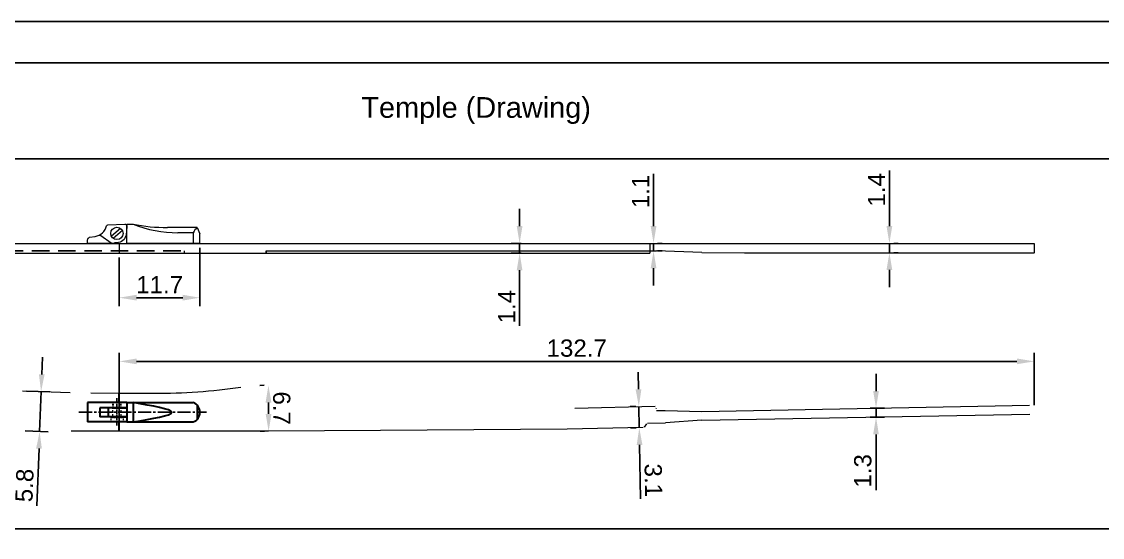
# Model space of a CAD drawing. Header units: millimetres. Extents: x 7018 to 13530, y 4187 to 5692.
# Drawn here: x 7097.5 to 7254.3, y 5174 to 5248.9 of the extents above; entities that cross this region are included whole.
import ezdxf

# ---------------------------------------------------------------- set-up
doc = ezdxf.new("R2010")
doc.units = ezdxf.units.MM
for name, pattern in [('CENTER2', [28.575, 19.05, -3.175, 3.175, -3.175]), ('DASHEDX2', [38.1, 25.4, -12.7]), ('HIDDEN2', [0.1875, 0.125, -0.0625])]:
    doc.linetypes.add(name, pattern=pattern)
for name, color, linetype in [('Dimension', 3, 'Continuous'), ('hid', 3, 'DASHEDX2'), ('中心线', 1, 'CENTER2')]:
    doc.layers.add(name, color=color, linetype=linetype)
doc.layers.add('odj', color=4, linetype='Continuous', lineweight=35)
doc.layers.add('虚线', color=1, linetype='HIDDEN2', lineweight=9)
doc.styles.get("Standard").update_dxf_attribs({"font": 'arial.ttf'})
doc.styles.add('样式 1', font='romant.shx')
doc.dimstyles.new('ISO-25$0', dxfattribs={"dimtxt": 2.5, "dimasz": 2.5, "dimexe": 0.5, "dimexo": 1, "dimgap": 1, "dimtad": 0, "dimtih": 1, "dimtoh": 1, "dimdec": 1, "dimzin": 10, "dimdsep": 46, "dimlunit": 6, "dimtxsty": '样式 1', "dimcen": 0, "dimclrd": 256, "dimclre": 256, "dimclrt": 7, "dimazin": 0, "dimtfac": 1, "dimtdec": 1, "dimtofl": 0, "dimtmove": 0, "dimatfit": 0, "dimfxl": 1, "dimtolj": 1, "dimtzin": 10, "dimarcsym": 0})

# ---------------------------------------------------------------- blocks, each defined once
blk = doc.blocks.new('*D3042')
at = {"layer": 'Defpoints', "color": 0, "transparency": 16777216}
for p in [(7170.58, 5216.7), (7169.74, 5215.3), (7170.58, 5215.3)]:
    blk.add_point(p, dxfattribs=at)
at = {"layer": 'Dimension', "color": 0, "lineweight": -2, "transparency": 16777216}
for p, q in [((7169.74, 5219.2), (7169.74, 5221.7)), ((7169.95, 5216.7), (7168.49, 5216.7)), ((7169.74, 5216.7), (7169.74, 5215.3)), ((7169.95, 5215.3), (7168.49, 5215.3)), ((7169.74, 5212.8), (7169.74, 5204.74))]:
    blk.add_line(p, q, dxfattribs=at)
at = {"layer": 'Dimension', "color": 0, "transparency": 16777216}
for points in [[(7169.32, 5219.2), (7170.15, 5219.2), (7169.74, 5216.7)], [(7169.32, 5212.8), (7170.15, 5212.8), (7169.74, 5215.3)]]:
    blk.add_solid(points, dxfattribs=at)
at = {"layer": 'Dimension', "color": 0, "transparency": 16777216, "insert": (7167.86, 5207.52), "char_height": 2.5, "attachment_point": 5, "rotation": 90}
blk.add_mtext('1.4', dxfattribs=at)
blk = doc.blocks.new('*D3043')
at = {"layer": 'Defpoints', "color": 0, "transparency": 16777216}
for p in [(7189.11, 5216.7), (7189.16, 5216.7), (7189.11, 5215.6)]:
    blk.add_point(p, dxfattribs=at)
at = {"layer": 'Dimension', "color": 0, "lineweight": -2, "transparency": 16777216}
for p, q in [((7189.16, 5219.2), (7189.16, 5226.78)), ((7189.16, 5215.6), (7189.16, 5216.7)), ((7189.73, 5216.7), (7190.41, 5216.7)), ((7189.73, 5215.6), (7190.41, 5215.6)), ((7189.16, 5213.1), (7189.16, 5210.6))]:
    blk.add_line(p, q, dxfattribs=at)
at = {"layer": 'Dimension', "color": 0, "transparency": 16777216}
for points in [[(7188.75, 5219.2), (7189.58, 5219.2), (7189.16, 5216.7)], [(7188.75, 5213.1), (7189.58, 5213.1), (7189.16, 5215.6)]]:
    blk.add_solid(points, dxfattribs=at)
at = {"layer": 'Dimension', "color": 0, "transparency": 16777216, "insert": (7187.28, 5224.24), "char_height": 2.5, "attachment_point": 5, "rotation": 90}
blk.add_mtext('1.1', dxfattribs=at)
blk = doc.blocks.new('*D3044')
at = {"layer": 'Defpoints', "color": 0, "transparency": 16777216}
for p in [(7223.37, 5216.7), (7223.37, 5216.7), (7223.37, 5215.35)]:
    blk.add_point(p, dxfattribs=at)
at = {"layer": 'Dimension', "color": 0, "lineweight": -2, "transparency": 16777216}
for p, q in [((7223.37, 5219.2), (7223.37, 5227.25)), ((7223.37, 5215.35), (7223.37, 5216.7)), ((7223.99, 5216.7), (7224.62, 5216.7)), ((7223.99, 5215.35), (7224.62, 5215.35)), ((7223.37, 5212.85), (7223.37, 5210.35))]:
    blk.add_line(p, q, dxfattribs=at)
at = {"layer": 'Dimension', "color": 0, "transparency": 16777216}
for points in [[(7222.95, 5219.2), (7223.78, 5219.2), (7223.37, 5216.7)], [(7222.95, 5212.85), (7223.78, 5212.85), (7223.37, 5215.35)]]:
    blk.add_solid(points, dxfattribs=at)
at = {"layer": 'Dimension', "color": 0, "transparency": 16777216, "insert": (7221.49, 5224.48), "char_height": 2.5, "attachment_point": 5, "rotation": 90}
blk.add_mtext('1.4', dxfattribs=at)
blk = doc.blocks.new('*D3045')
at = {"layer": 'Defpoints', "color": 0, "transparency": 16777216}
for p in [(7123.38, 5216.7), (7111.68, 5215.3), (7111.68, 5208.82)]:
    blk.add_point(p, dxfattribs=at)
at = {"layer": 'Dimension', "color": 0, "lineweight": -2, "transparency": 16777216}
for p, q in [((7123.38, 5216.07), (7123.38, 5207.57)), ((7111.68, 5214.67), (7111.68, 5207.57)), ((7120.88, 5208.82), (7114.18, 5208.82))]:
    blk.add_line(p, q, dxfattribs=at)
at = {"layer": 'Dimension', "color": 0, "transparency": 16777216}
for points in [[(7114.18, 5209.24), (7114.18, 5208.41), (7111.68, 5208.82)], [(7120.88, 5209.24), (7120.88, 5208.41), (7123.38, 5208.82)]]:
    blk.add_solid(points, dxfattribs=at)
at = {"layer": 'Dimension', "color": 0, "transparency": 16777216, "insert": (7117.53, 5210.7), "char_height": 2.5, "attachment_point": 5}
blk.add_mtext('11.7', dxfattribs=at)
blk = doc.blocks.new('*D3055')
at = {"layer": 'Defpoints', "color": 0, "transparency": 16777216}
for p in [(7244.37, 5199.58), (7244.37, 5192.6), (7111.68, 5189.45)]:
    blk.add_point(p, dxfattribs=at)
at = {"layer": 'Dimension', "color": 0, "lineweight": -2, "transparency": 16777216}
for p, q in [((7111.68, 5190.07), (7111.68, 5200.83)), ((7244.37, 5193.23), (7244.37, 5200.83)), ((7114.18, 5199.58), (7241.87, 5199.58))]:
    blk.add_line(p, q, dxfattribs=at)
at = {"layer": 'Dimension', "color": 0, "transparency": 16777216}
for points in [[(7114.18, 5200), (7114.18, 5199.17), (7111.68, 5199.58)], [(7241.87, 5200), (7241.87, 5199.17), (7244.37, 5199.58)]]:
    blk.add_solid(points, dxfattribs=at)
at = {"layer": 'Dimension', "color": 0, "transparency": 16777216, "insert": (7178.02, 5201.49), "char_height": 2.5, "attachment_point": 5}
blk.add_mtext('132.7', dxfattribs=at)
blk = doc.blocks.new('*D3056')
at = {"layer": 'Defpoints', "color": 0, "transparency": 16777216}
for p in [(7219.93, 5192.78), (7219.96, 5191.48), (7221.43, 5191.48)]:
    blk.add_point(p, dxfattribs=at)
at = {"layer": 'Dimension', "color": 0, "lineweight": -2, "transparency": 16777216}
for p, q in [((7221.43, 5195.28), (7221.43, 5197.78)), ((7220.56, 5192.78), (7222.68, 5192.78)), ((7221.43, 5192.78), (7221.43, 5191.48)), ((7220.58, 5191.48), (7222.68, 5191.48)), ((7221.43, 5188.98), (7221.43, 5180.92))]:
    blk.add_line(p, q, dxfattribs=at)
at = {"layer": 'Dimension', "color": 0, "transparency": 16777216}
for points in [[(7221.01, 5195.28), (7221.84, 5195.28), (7221.43, 5192.78)], [(7221.01, 5188.98), (7221.84, 5188.98), (7221.43, 5191.48)]]:
    blk.add_solid(points, dxfattribs=at)
at = {"layer": 'Dimension', "color": 0, "transparency": 16777216, "insert": (7219.52, 5183.7), "char_height": 2.5, "attachment_point": 5, "rotation": 90}
blk.add_mtext('1.3', dxfattribs=at)
blk = doc.blocks.new('*D3057')
at = {"layer": 'Defpoints', "color": 0, "transparency": 16777216}
for p in [(7187.22, 5193.05), (7187.09, 5189.96), (7187.28, 5189.96)]:
    blk.add_point(p, dxfattribs=at)
at = {"layer": 'Dimension', "color": 0, "lineweight": -2, "transparency": 16777216}
for p, q in [((7186.98, 5195.54), (7186.93, 5198.04)), ((7186.59, 5193.03), (7185.78, 5193.02)), ((7187.03, 5193.04), (7187.09, 5189.96)), ((7186.65, 5189.95), (7185.84, 5189.93)), ((7187.13, 5187.46), (7187.28, 5179.64))]:
    blk.add_line(p, q, dxfattribs=at)
at = {"layer": 'Dimension', "color": 0, "transparency": 16777216}
for points in [[(7187.4, 5195.55), (7186.56, 5195.53), (7187.03, 5193.04)], [(7187.55, 5187.47), (7186.72, 5187.45), (7187.09, 5189.96)]]:
    blk.add_solid(points, dxfattribs=at)
at = {"layer": 'Dimension', "color": 0, "transparency": 16777216, "insert": (7189.13, 5182.34), "char_height": 2.5, "attachment_point": 5, "rotation": 271.0917}
blk.add_mtext('3.1', dxfattribs=at)
blk = doc.blocks.new('*D3058')
at = {"layer": 'Defpoints', "color": 0, "transparency": 16777216}
for p in [(7133.31, 5196.11), (7133.34, 5189.45), (7133.34, 5189.45)]:
    blk.add_point(p, dxfattribs=at)
at = {"layer": 'Dimension', "color": 0, "lineweight": -2, "transparency": 16777216}
for p, q in [((7132.68, 5196.11), (7132.06, 5196.1)), ((7133.32, 5193.61), (7133.33, 5191.95)), ((7132.72, 5189.44), (7132.09, 5189.44))]:
    blk.add_line(p, q, dxfattribs=at)
at = {"layer": 'Dimension', "color": 0, "transparency": 16777216}
for points in [[(7133.74, 5193.61), (7132.9, 5193.61), (7133.31, 5196.11)], [(7133.75, 5191.95), (7132.91, 5191.95), (7133.34, 5189.45)]]:
    blk.add_solid(points, dxfattribs=at)
at = {"layer": 'Dimension', "color": 0, "transparency": 16777216, "insert": (7135.23, 5192.79), "char_height": 2.5, "attachment_point": 5, "rotation": 270.3069}
blk.add_mtext('6.7', dxfattribs=at)
blk = doc.blocks.new('*D3059')
at = {"layer": 'Defpoints', "color": 0, "transparency": 16777216}
for p in [(7097.62, 5195.31), (7097.41, 5189.51), (7100.13, 5189.41)]:
    blk.add_point(p, dxfattribs=at)
at = {"layer": 'Dimension', "color": 0, "lineweight": -2, "transparency": 16777216}
for p, q in [((7100.43, 5197.7), (7100.53, 5200.2)), ((7098.24, 5195.28), (7101.59, 5195.16)), ((7100.34, 5195.21), (7100.13, 5189.41)), ((7098.03, 5189.49), (7101.38, 5189.37)), ((7100.04, 5186.92), (7099.73, 5178.61))]:
    blk.add_line(p, q, dxfattribs=at)
at = {"layer": 'Dimension', "color": 0, "transparency": 16777216}
for points in [[(7100.02, 5197.72), (7100.85, 5197.69), (7100.34, 5195.21)], [(7099.62, 5186.93), (7100.45, 5186.9), (7100.13, 5189.41)]]:
    blk.add_solid(points, dxfattribs=at)
at = {"layer": 'Dimension', "color": 0, "transparency": 16777216, "insert": (7097.94, 5181.59), "char_height": 2.5, "attachment_point": 5, "rotation": 87.8983}
blk.add_mtext('5.8', dxfattribs=at)

msp = doc.modelspace()

# ---------------------------------------------------------------- linework, layer by layer
for p, q in [((7433.963, 5242.873), (7024.708, 5242.873)), ((7037.265, 5228.984), (7433.703, 5228.984)), ((7037.526, 5175.281), (7433.963, 5175.281))]:
    msp.add_line(p, q)
at = {"color": 7, "lineweight": 20}
for p, q in [((7112.78, 5216.698), (7112.78, 5219.497)), ((7112.78, 5219.497), (7113.68, 5219.497)), ((7108.87, 5217.948), (7110.63, 5216.698)), ((7111.872, 5218.873), (7110.544, 5217.725)), ((7112.134, 5218.57), (7110.806, 5217.423)), ((7122.979, 5218.998), (7118.654, 5218.998)), ((7122.417, 5218.246), (7120.179, 5218.246)), ((7122.417, 5218.246), (7122.417, 5216.698)), ((7122.979, 5218.998), (7123.379, 5218.098)), ((7123.379, 5216.698), (7123.379, 5218.098)), ((7091.381, 5216.698), (7244.367, 5216.698)), ((7111.68, 5216.698), (7111.68, 5215.298)), ((7123.379, 5216.698), (7112.78, 5216.698)), ((7188.635, 5216.698), (7188.635, 5215.298)), ((7244.367, 5216.698), (7244.367, 5215.348)), ((7091.381, 5215.298), (7188.635, 5215.298)), ((7121.08, 5215.598), (7121.08, 5215.298)), ((7132.986, 5215.598), (7188.635, 5215.598)), ((7188.635, 5215.598), (7189.58, 5215.598)), ((7196.188, 5215.398), (7189.58, 5215.598)), ((7196.188, 5215.398), (7202.367, 5215.348)), ((7202.367, 5215.348), (7244.367, 5215.348)), ((7220.278, 5215.348), (7244.367, 5215.298))]:
    msp.add_line(p, q, dxfattribs=at)
at = {"color": 4, "ltscale": 0.3}
for p, q in [((7112.78, 5193.597), (7112.78, 5192.862)), ((7112.78, 5191.532), (7112.78, 5190.797))]:
    msp.add_line(p, q, dxfattribs=at)
msp.add_lwpolyline([(7438.001, 4951.873), (7438.001, 5248.873), (7018.001, 5248.873), (7018.001, 4951.873)], close=True)
at = {"color": 7, "lineweight": 20}
for points in [[(7111.339, 5216.798), (7110.98, 5216.798), (7110.98, 5216.698), (7107.08, 5216.698), (7107.08, 5217.198, -0.3249197), (7107.356, 5217.578), (7108.194, 5217.711, 0.3083642), (7109.835, 5219.255, -0.3421404), (7110.023, 5219.412), (7112.48, 5219.498, -0.4400105), (7112.779, 5219.172), (7112.669, 5217.913, -0.3639702), (7111.339, 5216.798, 0.3639702)], [(7111.68, 5194.947), (7111.902, 5194.947), (7116.754, 5194.947, 0.035083), (7129.33, 5195.831)]]:
    msp.add_lwpolyline(points, format="xyb", dxfattribs=at)
for points in [[(7097.626, 5195.305), (7104.535, 5195.074)], [(7107.549, 5195.003), (7111.68, 5194.948)], [(7177.751, 5192.798), (7189.375, 5193.102)], [(7189.549, 5192.796), (7189.48, 5192.686)], [(7196.164, 5192.331), (7243.705, 5193.236)], [(7189.609, 5192.456), (7190.86, 5192.479)], [(7190.86, 5192.479), (7196.164, 5192.331)], [(7196.188, 5191.031), (7243.73, 5191.937)], [(7176.631, 5189.758), (7149.57, 5189.535), (7133.308, 5189.448), (7111.902, 5189.447), (7111.68, 5189.447)], [(7187.66, 5189.968), (7176.631, 5189.758)], [(7188.127, 5190.54), (7187.826, 5190.061)], [(7188.291, 5190.63), (7190.894, 5190.68)], [(7196.188, 5191.031), (7190.894, 5190.68)], [(7111.68, 5189.448), (7104.701, 5189.447)]]:
    msp.add_lwpolyline(points, dxfattribs=at)
msp.add_circle((7111.339, 5218.148), 0.9, dxfattribs=at)
for centre, radius, start, end in [((7118.654, 5243.995), 24.997, 258.52166, 270), ((7120.179, 5235.746), 17.5, 248.19894, 270), ((7124.441, 5217.32), 2.226, 131.07154, 155.40632)]:
    msp.add_arc(centre, radius, start, end, dxfattribs=at)
at = {"layer": 'hid', "ltscale": 0.1}
for p, q in [((7091.381, 5215.598), (7121.08, 5215.598)), ((7132.986, 5215.598), (7132.986, 5215.298))]:
    msp.add_line(p, q, dxfattribs=at)
at = {"layer": 'hid', "lineweight": 15, "ltscale": 0.015}
for p, q in [((7110.734, 5191.548), (7110.734, 5192.848)), ((7111.944, 5191.548), (7111.944, 5192.848))]:
    msp.add_line(p, q, dxfattribs=at)
at = {"layer": 'odj', "lineweight": 30}
for p, q in [((7111.68, 5193.597), (7111.68, 5194.947)), ((7107.08, 5193.597), (7107.08, 5190.797)), ((7112.78, 5193.597), (7107.08, 5193.597)), ((7112.78, 5192.862), (7108.87, 5192.862)), ((7108.87, 5192.862), (7108.87, 5191.532)), ((7110.089, 5192.848), (7110.089, 5191.548)), ((7110.68, 5192.847), (7112.78, 5192.847)), ((7112.78, 5193.597), (7122.417, 5193.597)), ((7112.78, 5193.597), (7112.78, 5190.797)), ((7113.68, 5193.597), (7113.68, 5190.797)), ((7122.979, 5193.217), (7122.979, 5191.178)), ((7112.78, 5191.532), (7108.87, 5191.532)), ((7110.68, 5191.547), (7112.78, 5191.547)), ((7112.78, 5190.797), (7107.08, 5190.797)), ((7111.68, 5189.448), (7111.68, 5190.797)), ((7112.78, 5190.797), (7122.417, 5190.797))]:
    msp.add_line(p, q, dxfattribs=at)
msp.add_arc((7121.879, 5192.197), 1.5, 291.03947, 68.96053, dxfattribs=at)
msp.add_spline([(7113.68, 5190.797), (7119.28, 5192.197), (7113.68, 5193.597)], degree=3, dxfattribs=at)
at = {"layer": '中心线', "ltscale": 0.03}
msp.add_line((7111.339, 5194.247), (7111.339, 5190.275), dxfattribs=at)
at = {"layer": '中心线', "ltscale": 0.1}
msp.add_line((7105.823, 5192.197), (7124.309, 5192.197), dxfattribs=at)
at = {"layer": '虚线', "ltscale": 0.04}
for p, q in [((7110.739, 5192.862), (7110.739, 5193.597)), ((7110.839, 5192.862), (7110.839, 5193.597)), ((7111.839, 5192.862), (7111.839, 5193.597)), ((7111.939, 5192.862), (7111.939, 5193.597)), ((7112.239, 5191.397), (7110.439, 5191.397)), ((7110.439, 5191.397), (7110.439, 5190.797)), ((7110.714, 5191.397), (7110.714, 5191.532)), ((7111.964, 5191.397), (7111.964, 5191.532)), ((7112.239, 5191.397), (7112.239, 5190.797))]:
    msp.add_line(p, q, dxfattribs=at)

# ---------------------------------------------------------------- texts
at = {"insert": (7163.432, 5235.966), "char_height": 2.99966, "width": 46.92869, "attachment_point": 5}
msp.add_mtext('Temple (Drawing)', dxfattribs=at)

# ---------------------------------------------------------------- dimensions: what is measured, and where the dimension line sits
at = {"layer": 'Dimension'}
for base, p1, p2, picture, middle in [((7189.162, 5216.698), (7189.107, 5215.598), (7189.107, 5216.698), '*D3043', (7187.282, 5224.24)), ((7223.367280121, 5216.697764282), (7223.367280121, 5215.347764282), (7223.367280121, 5216.697764282), '*D3044', (7221.48716416, 5224.47573154)), ((7169.736, 5215.298), (7170.575, 5216.698), (7170.575, 5215.298), '*D3042', (7167.856, 5207.52)), ((7221.426, 5191.484), (7219.934, 5192.783), (7219.959, 5191.484), '*D3056', (7219.524, 5183.701))]:
    dim = msp.add_linear_dim(base=base, p1=p1, p2=p2, angle=90, dimstyle='ISO-25$0', override={"dimexe": 1.25, "dimexo": 0.625, "dimgap": 0.625, "dimtad": 1, "dimtih": 0, "dimtoh": 0, "dimzin": 8, "dimlunit": 2, "dimtxsty": 'Standard', "dimcen": 2.5, "dimclrd": 0, "dimclre": 0, "dimclrt": 0, "dimadec": 0, "dimtdec": 2, "dimtofl": 1, "dimatfit": 3, "dimtolj": 0, "dimtzin": 8}, dxfattribs=at)
    dim.commit()
    dim.dimension.update_dxf_attribs({"geometry": picture, "text_midpoint": middle})
for base, p1, p2, picture, middle in [((7111.68, 5208.823), (7123.379, 5216.698), (7111.68, 5215.298), '*D3045', (7117.529, 5210.703)), ((7244.367, 5199.583), (7111.68, 5189.447), (7244.367, 5192.602), '*D3055', (7178.023, 5201.485))]:
    dim = msp.add_linear_dim(base=base, p1=p1, p2=p2, dimstyle='ISO-25$0', override={"dimexe": 1.25, "dimexo": 0.625, "dimgap": 0.625, "dimtad": 1, "dimtih": 0, "dimtoh": 0, "dimzin": 8, "dimlunit": 2, "dimtxsty": 'Standard', "dimcen": 2.5, "dimclrd": 0, "dimclre": 0, "dimclrt": 0, "dimadec": 0, "dimtdec": 2, "dimtofl": 1, "dimatfit": 3, "dimtolj": 0, "dimtzin": 8}, dxfattribs=at)
    dim.commit()
    dim.dimension.update_dxf_attribs({"geometry": picture, "text_midpoint": middle})
for p1, p2, distance, picture, middle in [((7097.618, 5195.305), (7097.406, 5189.514), 2.726, '*D3059', (7097.94, 5181.586)), ((7187.216, 5193.046), (7187.275, 5189.961), -0.189, '*D3057', (7189.134, 5182.336)), ((7133.308, 5196.111), (7133.343, 5189.448), 0, '*D3058', (7135.227, 5192.79))]:
    dim = msp.add_aligned_dim(p1=p1, p2=p2, distance=distance, dimstyle='ISO-25$0', override={"dimexe": 1.25, "dimexo": 0.625, "dimgap": 0.625, "dimtad": 1, "dimtih": 0, "dimtoh": 0, "dimzin": 8, "dimlunit": 2, "dimtxsty": 'Standard', "dimcen": 2.5, "dimclrd": 0, "dimclre": 0, "dimclrt": 0, "dimadec": 0, "dimtdec": 2, "dimtofl": 1, "dimatfit": 3, "dimtolj": 0, "dimtzin": 8}, dxfattribs=at)
    dim.commit()
    dim.dimension.update_dxf_attribs({"geometry": picture, "text_midpoint": middle})

doc.saveas('drawing.dxf')
